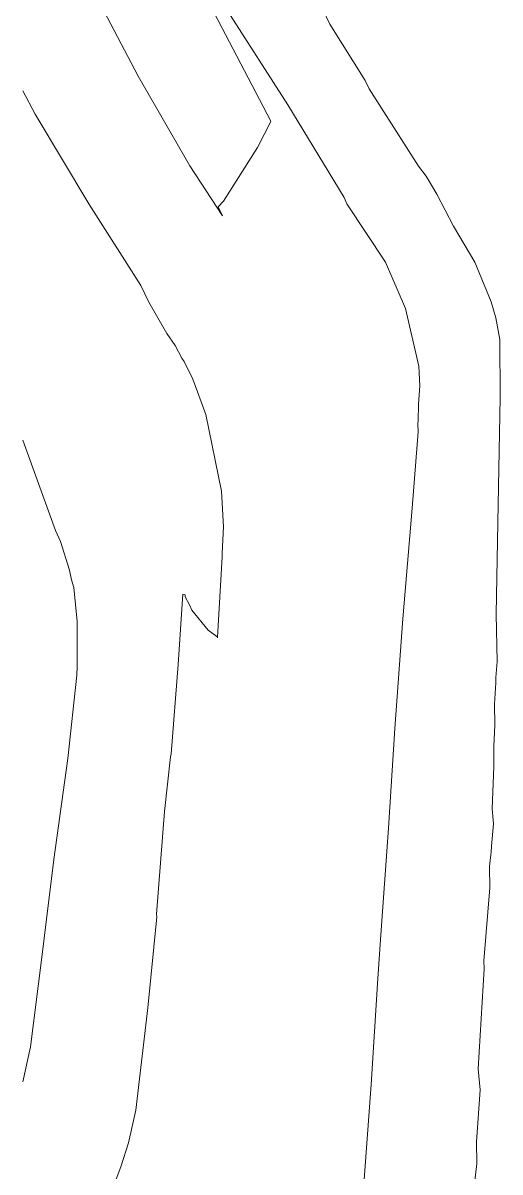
# Model space of a CAD drawing. Header units: metres. Extents: x 809241 to 811075, y 9156873 to 9158251.
# Drawn here: x 809241.3 to 809305.4, y 9157699.1 to 9157853.6 of the extents above; entities that cross this region are included whole.
import ezdxf

# ---------------------------------------------------------------- set-up
doc = ezdxf.new("R2010")
doc.units = ezdxf.units.M
doc.layers.add('C-TOPO-MAJR', color=9, linetype='Continuous')

msp = doc.modelspace()

# ---------------------------------------------------------------- linework, layer by layer
at = {"layer": 'C-TOPO-MAJR', "color": 9, "linetype": 'Continuous', "lineweight": 5}
for points, elevation in [([(809261.37, 9157865.67), (809268.01, 9157853), (809274.56, 9157840.42), (809274.57, 9157840.36), (809272.79, 9157836.88), (809268.22, 9157829.67), (809267.48, 9157828.88), (809268, 9157827.87), (809268.06, 9157827.68), (809263.69, 9157834.39), (809256.76, 9157846.44), (809249.84, 9157859.63)], 2760), ([(809286.98, 9157696.28), (809288.04, 9157710.88), (809288.93, 9157725.15), (809289.3, 9157730.4), (809290.37, 9157745.35), (809291.24, 9157758.74), (809292.3, 9157773.52), (809293.55, 9157788.36), (809294.37, 9157798.63), (809294.34, 9157799.75), (809294.38, 9157800.13), (809294.41, 9157802.34), (809294.6, 9157804.82), (809294.44, 9157807.48), (809292.68, 9157815.2), (809289.98, 9157821.44), (809284.8, 9157829.29), (809284.41, 9157830.15), (809276.85, 9157842.62), (809268.77, 9157855.24)], 2760), ([(809301.11, 9157690.11), (809302.27, 9157700.29), (809302.23, 9157703.18), (809302.71, 9157710.18), (809302.45, 9157712.99), (809303.22, 9157726.45), (809303.21, 9157727.51), (809304.01, 9157737.33), (809303.98, 9157740.2), (809304.2, 9157742.18), (809304.22, 9157742.92), (809304.48, 9157745.93), (809304.32, 9157747.95), (809304.55, 9157753.67), (809304.52, 9157756.38), (809304.69, 9157759.22), (809304.63, 9157762.04), (809304.83, 9157764.9), (809304.82, 9157765.63), (809304.99, 9157767.77), (809304.86, 9157774.12), (809305.12, 9157788.87), (809305.37, 9157803.25), (809305.33, 9157811.06), (809304.83, 9157813.97), (809304.18, 9157816.13), (809301.99, 9157821.46), (809299.1, 9157826.27), (809296.9, 9157830.6), (809295.44, 9157833.01), (809294.42, 9157834.34), (809287.8, 9157844.76), (809287.25, 9157845.85), (809282.52, 9157853.46), (809281.56, 9157855.42)], 2750), ([(809249.56, 9157686.99), (809254.43, 9157699.84), (809255.43, 9157703.06), (809256.43, 9157707.43), (809258.06, 9157721.19), (809259.25, 9157733.43), (809259.23, 9157733.82), (809260.29, 9157747.62), (809261.08, 9157754.97), (809261.16, 9157755.37), (809262.1, 9157767.34), (809262.73, 9157776.8), (809263.05, 9157776.73), (809263.08, 9157776.48), (809263.66, 9157775.4), (809263.98, 9157774.65), (809266.17, 9157771.98), (809267.32, 9157771.14), (809267.39, 9157770.94), (809267.42, 9157771.04), (809268.03, 9157781.85), (809268.02, 9157782.31), (809268.21, 9157785.85), (809267.94, 9157790.67), (809265.83, 9157800.95), (809264.07, 9157805.73), (809262.93, 9157808.08), (809262.61, 9157808.56), (809261.72, 9157810.26), (809260.59, 9157811.88), (809258.17, 9157816.08), (809257.09, 9157818.29), (809250.1, 9157829.3), (809242.92, 9157841.36), (809241.27, 9157844.46)], 2770), ([(809241.27, 9157711.24), (809242.26, 9157715.95), (809243.79, 9157728.01), (809245.41, 9157741.13), (809247.28, 9157754.73), (809248.51, 9157765.93), (809248.56, 9157767.13), (809248.57, 9157773.12), (809248.09, 9157777.71), (809247.8, 9157778.74), (809247.54, 9157780.03), (809246.32, 9157783.91), (809245.65, 9157785.39), (809241.27, 9157797.54)], 2780)]:
    msp.add_lwpolyline(points, dxfattribs=dict(at, elevation=elevation))

doc.saveas('drawing.dxf')
